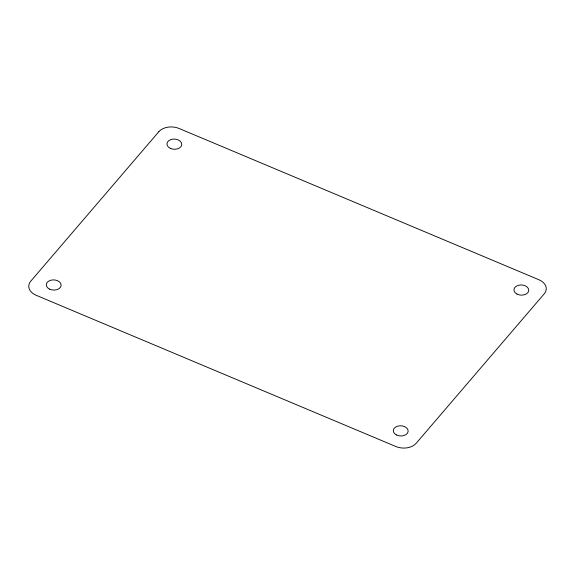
<?xml version="1.0" encoding="UTF-8"?>
<svg xmlns="http://www.w3.org/2000/svg" width="575" height="575" viewBox="0 0 575 575"><rect width="100%" height="100%" fill="white"/><g stroke="black" fill="none" stroke-linecap="round" stroke-linejoin="round"><path stroke-width="0.86" d="M158.801 131.732L30.741 281.218A14.849 10.199 2.5 0 0 36.167 295.284L395.931 446.538A14.849 10.199 2.5 0 0 416.199 443.268L544.259 293.782A14.849 10.199 2.5 0 0 538.832 279.716L179.069 128.462A14.849 10.199 2.5 0 0 158.801 131.732M49.709 289.189A7.425 5.103 2.5 0 0 61.13 285.401A7.425 5.103 2.5 0 0 50.32 280.37A7.425 5.103 2.5 0 0 49.709 289.189M396.498 434.966A7.425 5.103 2.5 0 0 408.135 431.48A7.425 5.103 2.5 0 0 397.591 426.183A7.425 5.103 2.5 0 0 396.498 434.966M516.997 294.077A7.425 5.103 2.5 0 0 528.734 290.749A7.425 5.103 2.5 0 0 518.334 285.315A7.425 5.103 2.5 0 0 516.997 294.077M170.344 148.364A7.425 5.103 2.5 0 0 181.772 144.577A7.425 5.103 2.5 0 0 170.962 139.553A7.425 5.103 2.5 0 0 170.344 148.364"/></g></svg>
